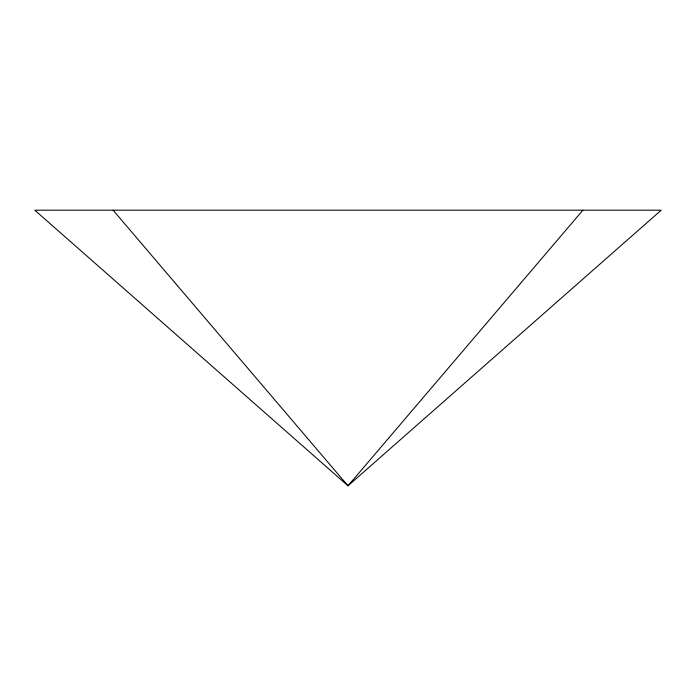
<?xml version="1.0" encoding="UTF-8"?>
<svg xmlns="http://www.w3.org/2000/svg" width="696" height="696" viewBox="0 0 696 696"><rect width="100%" height="100%" fill="white"/><g stroke="black" fill="none" stroke-linecap="round" stroke-linejoin="round"><path stroke-width="1.04" d="M582.9 210.192L348 485.808L34.8 210.192L661.2 210.192L348 485.808L113.1 210.192"/></g></svg>
